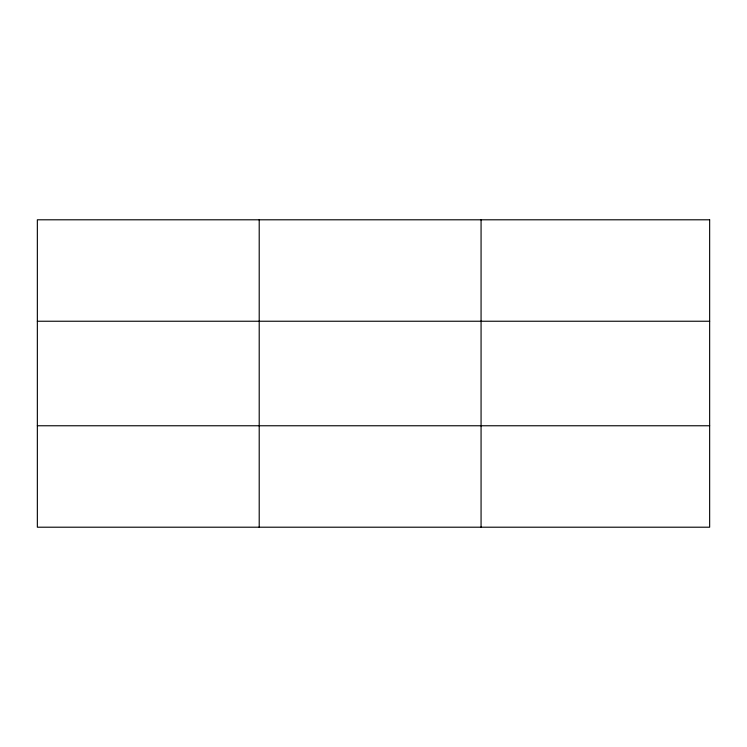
<?xml version="1.0" encoding="UTF-8"?>
<svg xmlns="http://www.w3.org/2000/svg" width="747" height="747" viewBox="0 0 747 747"><rect width="100%" height="100%" fill="white"/><g stroke="black" fill="none" stroke-linecap="round" stroke-linejoin="round"><path stroke-width="1.12" d="M259.209 527.205L259.209 219.795M481.068 527.205L481.068 219.795M37.35 321.238L709.65 321.238M37.35 425.762L709.65 425.762M709.65 219.795L709.65 527.205L37.35 527.205L37.35 219.795L709.65 219.795"/></g></svg>
